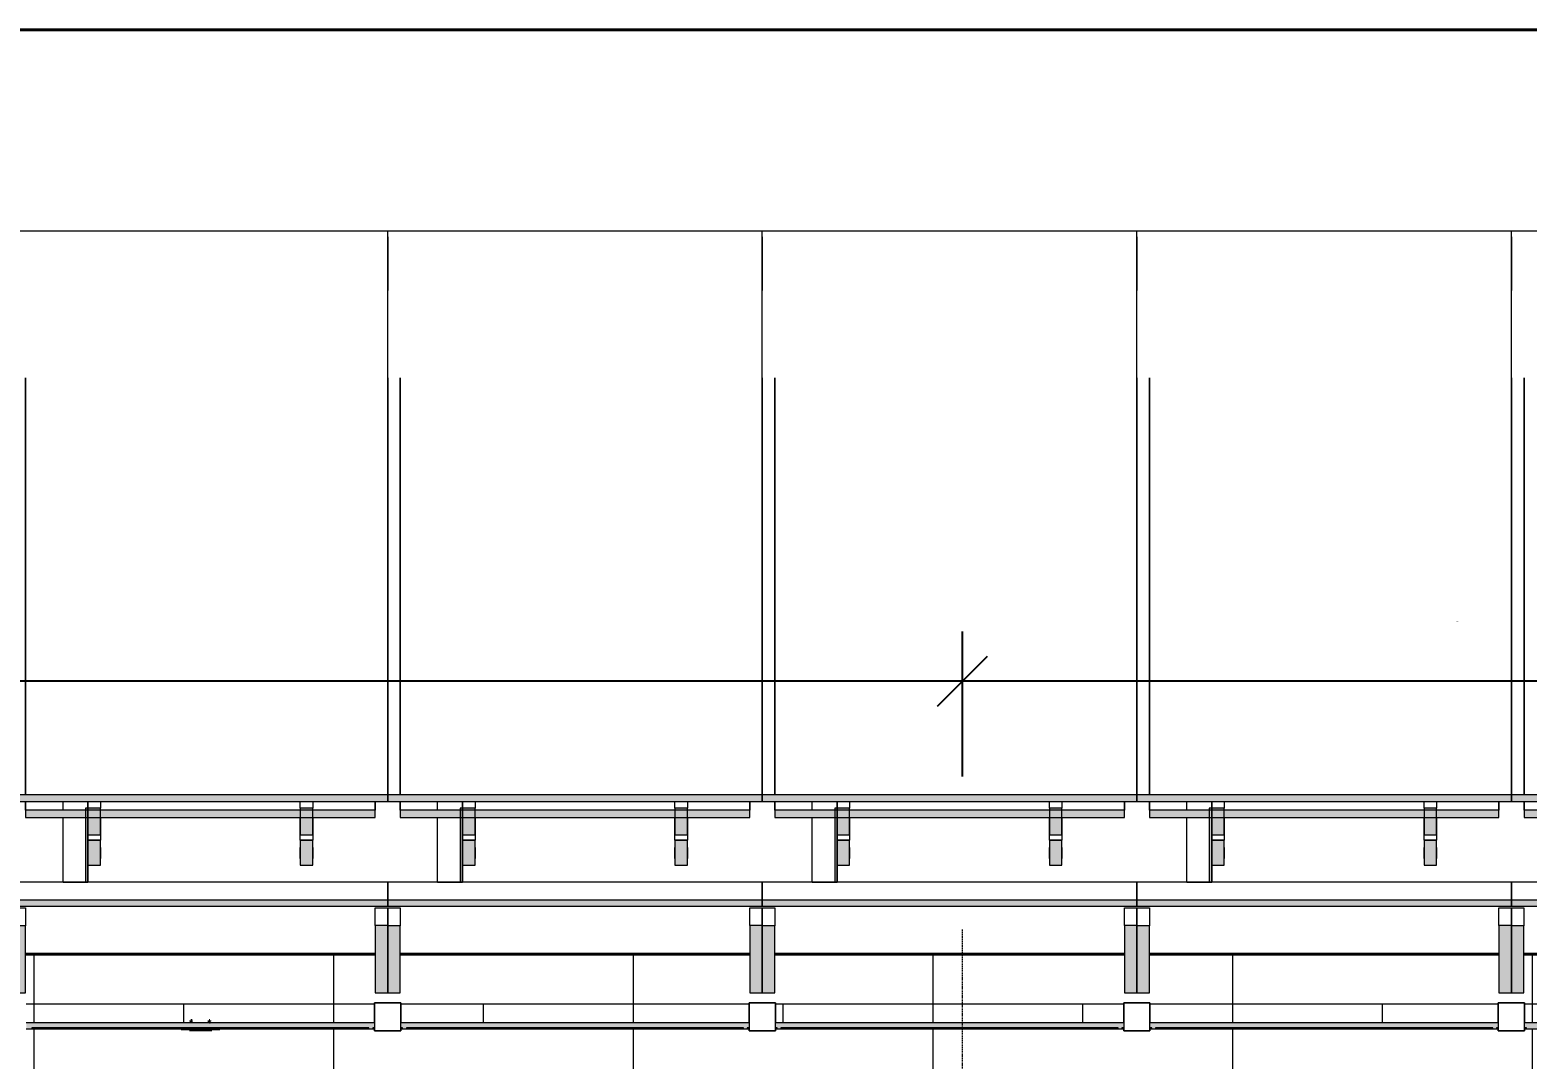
# Model space of a CAD drawing. Header units: millimetres. Extents: x -153298 to 620751, y -313239 to 250031.
# Drawn here: x 104810 to 110805, y -291017 to -286897 of the extents above; entities that cross this region are included whole.
import ezdxf

# ---------------------------------------------------------------- set-up
doc = ezdxf.new("R2010")
doc.units = ezdxf.units.MM
doc.linetypes.add('DPA_Hidden 100', pattern=[7.2, 4.7, -2.5])
for name, color, linetype, lineweight in [('A-ANNO-DIMS', 7, 'Continuous', 9), ('A-DETL', 7, 'Continuous', 70), ('A-FLOR-E', 7, 'Continuous', 35), ('A-GLAZ-CURT', 7, 'Continuous', 9), ('A-WALL-PATT', 7, 'Continuous', 35), ('E-LITE-EQPM', 7, 'Continuous', 35), ('WALL-E', 7, 'Continuous', 35)]:
    doc.layers.add(name, color=color, linetype=linetype, lineweight=lineweight)
doc.styles.add('Arial_2', font='arial.ttf', dxfattribs={"height": 3})
doc.dimstyles.new('DPA-DIM-3_0_C-T', dxfattribs={"dimscale": 304.8, "dimtxt": 306.07782, "dimasz": 0.492126, "dimexe": 0.656168, "dimexo": 0.0625, "dimgap": 0.164042, "dimtad": 0, "dimjust": 2, "dimdec": 0, "dimzin": 0, "dimdsep": 46, "dimtxsty": 'Arial_2', "dimblk1": 'DOTBLANK', "dimblk2": 'OBLIQUE', "dimsah": 1, "dimcen": 0.09, "dimdle": 0.656168, "dimclrd": 7, "dimclre": 7, "dimclrt": 7, "dimadec": 8, "dimazin": 0, "dimtfac": 1, "dimtdec": 4, "dimtix": 1, "dimtmove": 2, "dimatfit": 3, "dimfxl": 1.312336, "dimfxlon": 1, "dimtvp": 1, "dimtolj": 1, "dimtzin": 0, "dimarcsym": 2})
doc.dimstyles.new('DPA-DIM-3_0_T-T', dxfattribs={"dimscale": 304.8, "dimtxt": 306.07782, "dimasz": 0.656168, "dimexe": 0.656168, "dimexo": 0.0625, "dimgap": 0.164042, "dimtad": 1, "dimdec": 0, "dimzin": 0, "dimdsep": 46, "dimtxsty": 'Arial_2', "dimblk1": 'OBLIQUE', "dimblk2": 'OBLIQUE', "dimsah": 1, "dimcen": 0.09, "dimdle": 0.656168, "dimclrd": 7, "dimclre": 7, "dimclrt": 7, "dimadec": 8, "dimazin": 0, "dimtfac": 1, "dimtdec": 4, "dimtix": 1, "dimtmove": 0, "dimatfit": 3, "dimfxl": 1.312336, "dimfxlon": 1, "dimtvp": 1, "dimtolj": 1, "dimtzin": 0, "dimarcsym": 2})

# ---------------------------------------------------------------- blocks, each defined once
blk = doc.blocks.new('L1-2 RECESSED FLUORESCENT - L1-2  RECESSED FLUORESCENT-12382980-2120-01 ENTRANCE 1 SECTION A')
at = {"layer": 'E-LITE-EQPM', "color": 7, "lineweight": 20}
for p, q in [((-883059.9, 105575), (-883059.9, 105655)), ((-883059.9, 105655), (-882954.9, 105655)), ((-882954.9, 105655), (-883059.9, 105655)), ((-883059.9, 105655), (-883059.9, 105542.3)), ((-882954.9, 105655), (-882954.9, 105575)), ((-882954.9, 105542.3), (-882954.9, 105655)), ((-883059.9, 105542.3), (-883059.9, 105550)), ((-882954.9, 105542.3), (-883059.9, 105542.3)), ((-883059.9, 105542.3), (-882954.9, 105542.3)), ((-883049.9, 105542.3), (-882964.9, 105542.3)), ((-882964.9, 105542.3), (-883049.9, 105542.3)), ((-882954.9, 105550), (-882954.9, 105542.3))]:
    blk.add_line(p, q, dxfattribs=at)
blk = doc.blocks.new('D2 - D2-V263-2120-01 ENTRANCE 1 SECTION A')
at = {"layer": 'E-LITE-EQPM', "color": 7, "lineweight": 20}
for p, q in [((-877794.1, 105577.7), (-877794.1, 105575)), ((-877791.8, 105584), (-877793.4, 105584)), ((-877793.4, 105584), (-877791.8, 105584)), ((-877791.4, 105584), (-877789.8, 105584)), ((-877789.8, 105584), (-877791.4, 105584)), ((-877791.4, 105575), (-877791.4, 105584)), ((-877789.8, 105575), (-877789.8, 105584)), ((-877789.8, 105575), (-877789.8, 105584)), ((-877722.4, 105584), (-877720.8, 105584)), ((-877722.4, 105575), (-877722.4, 105584)), ((-877718.9, 105584), (-877720.8, 105584)), ((-877720.8, 105584), (-877718.9, 105584)), ((-877720.8, 105575), (-877720.8, 105584)), ((-877720.4, 105584), (-877718.9, 105584)), ((-877718.9, 105584), (-877720.4, 105584)), ((-877720.4, 105584), (-877720.4, 105582.6)), ((-877720.4, 105582.6), (-877720.4, 105584)), ((-877718.9, 105581.1), (-877720, 105581.1)), ((-877720, 105581.1), (-877720, 105577.7)), ((-877720, 105577.7), (-877720, 105581.1)), ((-877720, 105581.1), (-877718.9, 105581.1)), ((-877720, 105577.7), (-877720, 105577.7)), ((-877718.9, 105584), (-877718.9, 105581.1)), ((-877718.9, 105581.1), (-877718.9, 105584)), ((-877718.1, 105575), (-877718.1, 105577.7)), ((-877801.1, 105550), (-877801.1, 105547)), ((-877801.1, 105550), (-877783.1, 105550)), ((-877711.1, 105550), (-877801.1, 105550)), ((-877801.1, 105547), (-877711.1, 105547)), ((-877711.1, 105547), (-877801.1, 105547)), ((-877794.1, 105550), (-877783.3, 105550)), ((-877737.1, 105550), (-877794.1, 105550)), ((-877791.4, 105550), (-877793.8, 105550)), ((-877793.8, 105550), (-877791.4, 105550)), ((-877793.1, 105550), (-877783.3, 105550)), ((-877719.1, 105550), (-877793.1, 105550)), ((-877789.8, 105550), (-877791.9, 105550)), ((-877791.9, 105550), (-877789.8, 105550)), ((-877791.4, 105550), (-877789.8, 105550)), ((-877789.8, 105550), (-877791.4, 105550)), ((-877791.1, 105547), (-877721.1, 105547)), ((-877721.1, 105547), (-877791.1, 105547)), ((-877790.3, 105549), (-877790.3, 105547)), ((-877790.3, 105547), (-877721.9, 105547)), ((-877721.9, 105547), (-877790.3, 105547)), ((-877786.1, 105550), (-877783.6, 105550)), ((-877780.4, 105550), (-877786.1, 105550)), ((-877785.1, 105550), (-877783.7, 105550)), ((-877780.3, 105550), (-877785.1, 105550)), ((-877783.1, 105550), (-877729.1, 105550)), ((-877783.1, 105547), (-877729.1, 105547)), ((-877729.1, 105547), (-877783.1, 105547)), ((-877782.1, 105547), (-877735.8, 105547)), ((-877735.8, 105547), (-877782.1, 105547)), ((-877726.1, 105550), (-877780.1, 105550)), ((-877780.1, 105547), (-877736.7, 105547)), ((-877736.7, 105547), (-877780.1, 105547)), ((-877780, 105547), (-877736.8, 105547)), ((-877736.8, 105547), (-877780, 105547)), ((-877727.1, 105550), (-877779.6, 105550)), ((-877778, 105547), (-877734.2, 105547)), ((-877734.2, 105547), (-877778, 105547)), ((-877718.1, 105550), (-877735.8, 105550)), ((-877735.4, 105547), (-877732.1, 105547)), ((-877732.1, 105547), (-877735.4, 105547)), ((-877735.4, 105547), (-877732.2, 105547)), ((-877732.2, 105547), (-877735.4, 105547)), ((-877735.1, 105547), (-877730.1, 105547)), ((-877730.1, 105547), (-877735.1, 105547)), ((-877729.1, 105550), (-877729.4, 105550)), ((-877729.4, 105550), (-877711.1, 105550)), ((-877729.2, 105550), (-877719.1, 105550)), ((-877729.2, 105550), (-877718.1, 105550)), ((-877729, 105550), (-877726.1, 105550)), ((-877728.8, 105550), (-877727.1, 105550)), ((-877721.9, 105547), (-877721.9, 105549)), ((-877720.8, 105550), (-877718.4, 105550)), ((-877718.4, 105550), (-877720.8, 105550)), ((-877711.1, 105547), (-877711.1, 105550))]:
    blk.add_line(p, q, dxfattribs=at)
blk = doc.blocks.new('PPL-C-AECM-1-PP19-EE-M3-0001_rvt-1-2120-01 ENTRANCE 1 SECTION A')
at = {"layer": 'E-LITE-EQPM', "color": 7, "lineweight": 20}
for name, p in [('L1-2 RECESSED FLUORESCENT - L1-2  RECESSED FLUORESCENT-12382980-2120-01 ENTRANCE 1 SECTION A', (6000, 0)), ('L1-2 RECESSED FLUORESCENT - L1-2  RECESSED FLUORESCENT-12382980-2120-01 ENTRANCE 1 SECTION A', (7500, 0)), ('L1-2 RECESSED FLUORESCENT - L1-2  RECESSED FLUORESCENT-12382980-2120-01 ENTRANCE 1 SECTION A', (9000, 0)), ('L1-2 RECESSED FLUORESCENT - L1-2  RECESSED FLUORESCENT-12382980-2120-01 ENTRANCE 1 SECTION A', (10500, 0)), ('D2 - D2-V263-2120-01 ENTRANCE 1 SECTION A', (0, 0))]:
    blk.add_blockref(name, p, dxfattribs=at)
blk = doc.blocks.new('DPA_CP_Entrance Canopy Lower - Depth 4200-V2-2120-01 ENTRANCE 1 SECTION A')
at = {"layer": 'A-GLAZ-CURT'}
for points in [[(-883007.4, 106041.4), (-881507.4, 106041.4), (-881507.4, 106066.4), (-883007.4, 106066.4)], [(-882957.4, 105695), (-882957.4, 105963.7), (-883007.4, 105963.7), (-883007.4, 105695)], [(-881507.4, 105695), (-881507.4, 105963.8), (-881557.4, 105963.8), (-881557.4, 105695)], [(-882954.9, 105550), (-881559.9, 105550), (-881559.9, 105575), (-882954.9, 105575)]]:
    blk.add_hatch(color=7, dxfattribs=at).paths.add_polyline_path(points)
at = {"layer": 'A-GLAZ-CURT', "color": 7}
for p, q in [((-881507.4, 106137.3), (-883007.4, 106137.3)), ((-883007.4, 106066.4), (-883007.4, 106137.3)), ((-881507.4, 106137.3), (-881507.4, 106066.4)), ((-881507.4, 106066.4), (-883007.4, 106066.4)), ((-883007.4, 106066.4), (-883007.4, 106041.4)), ((-881507.4, 106041.4), (-881507.4, 106066.4)), ((-883007.4, 106041.4), (-881507.4, 106041.4)), ((-883007.4, 105963.7), (-883007.4, 106034.7)), ((-883007.4, 106034.7), (-882957.4, 106034.7)), ((-882957.4, 106034.7), (-882957.4, 105963.7)), ((-881557.4, 105963.8), (-881557.4, 106034.8)), ((-881557.4, 106034.8), (-881507.4, 106034.8)), ((-881507.4, 106034.8), (-881507.4, 105963.8)), ((-883007.4, 105963.7), (-883007.4, 105695)), ((-882957.4, 105963.7), (-883007.4, 105963.7)), ((-882957.4, 105695), (-882957.4, 105963.7)), ((-881557.4, 105963.8), (-881557.4, 105695)), ((-881507.4, 105963.8), (-881557.4, 105963.8)), ((-881507.4, 105695), (-881507.4, 105963.8)), ((-883007.4, 105695), (-882957.4, 105695)), ((-881557.4, 105695), (-881507.4, 105695)), ((-881559.9, 105575), (-882954.9, 105575)), ((-882954.9, 105550), (-881559.9, 105550))]:
    blk.add_line(p, q, dxfattribs=at)
blk = doc.blocks.new('DPA_CP_Entrance Canopy Curve_Ent 2_Edge Rev B-1 - Entrance Canopy Curve_Left-V194-2120-01 ENTRANCE 1 SECTION A')
at = {"layer": 'A-GLAZ-CURT'}
for points in [[(-878507.4, 106460.9), (-878507.4, 106487.9), (-880007.4, 106487.9), (-880007.4, 106460.9), (-878541.8, 106460.9)], [(-878557.4, 106396.6), (-878557.4, 106425.8), (-879957.1, 106425.8), (-879957.1, 106396.6), (-879479.4, 106396.6)], [(-879717.4, 106137.3), (-879707.4, 106137.3), (-879707.4, 106434.1), (-879717.4, 106434.1), (-879717.4, 106374.5)]]:
    blk.add_hatch(color=7, dxfattribs=at).paths.add_polyline_path(points)
h = blk.add_hatch(color=7, dxfattribs=at)
h.paths.add_polyline_path([(-879657.4, 106206.3), (-879657.4, 106306.3), (-879707.4, 106306.3), (-879707.4, 106206.3)])
h.paths.add_polyline_path([(-879657.4, 106327.1), (-879657.4, 106434.1), (-879707.4, 106434.1), (-879707.4, 106327.1)])
h = blk.add_hatch(color=7, dxfattribs=at)
h.paths.add_polyline_path([(-878807.4, 106206.3), (-878807.4, 106306.3), (-878857.4, 106306.3), (-878857.4, 106206.3)])
h.paths.add_polyline_path([(-878857.4, 106327.1), (-878807.4, 106327.1), (-878807.4, 106434.1), (-878857.4, 106434.1), (-878857.4, 106374.5)])
at = {"layer": 'A-GLAZ-CURT', "color": 7}
for p, q in [((-880007.4, 108157.3), (-880007.4, 108746.3)), ((-880007.4, 108746.3), (-878507.4, 108746.3)), ((-879957.1, 108746.3), (-878557.4, 108746.3)), ((-878507.4, 108157.3), (-878507.4, 108746.3)), ((-878507.4, 108721.3), (-878507.4, 108506.3)), ((-880007.4, 106487.9), (-880007.4, 108157.3)), ((-880007.4, 108157.3), (-880007.4, 106460.9)), ((-879957.1, 106487.7), (-879957.1, 108157.3)), ((-879957.1, 108157.3), (-879957.1, 106486.7)), ((-878507.4, 106460.9), (-878507.4, 108157.3)), ((-878507.4, 108157.3), (-878507.4, 106487.9)), ((-880007.4, 106487.9), (-880007.4, 106460.9)), ((-879957.1, 106487.9), (-880007.4, 106487.9)), ((-878507.4, 106487.9), (-879957.1, 106487.9)), ((-878507.4, 106460.9), (-878507.4, 106487.9)), ((-880007.4, 106460.9), (-879957.1, 106460.9)), ((-879957.1, 106460.9), (-878507.4, 106460.9)), ((-879957.1, 106460.4), (-879957.1, 106396.6)), ((-879957.1, 106425.8), (-879957.1, 106459.6)), ((-879957.1, 106425.8), (-879957.1, 106396.6)), ((-878557.4, 106425.8), (-879957.1, 106425.8)), ((-879807.4, 106426.7), (-879807.4, 106460.9)), ((-879807.4, 106448.4), (-879807.4, 106460.9)), ((-879707.4, 106434.1), (-879717.4, 106434.1)), ((-879717.4, 106434.1), (-879717.4, 106137.3)), ((-879707.4, 106460.9), (-879707.4, 106426.7)), ((-879707.4, 106460.9), (-879707.4, 106448.4)), ((-879707.4, 106459.6), (-879707.4, 106434.1)), ((-879707.4, 106434.1), (-879707.4, 106459.6)), ((-879707.4, 106137.3), (-879707.4, 106434.1)), ((-879657.4, 106434.1), (-879707.4, 106434.1)), ((-879707.4, 106434.1), (-879707.4, 106327.1)), ((-879657.4, 106459.6), (-879657.4, 106434.1)), ((-879657.4, 106327.1), (-879657.4, 106434.1)), ((-878857.4, 106434.1), (-878857.4, 106459.6)), ((-878807.4, 106434.1), (-878857.4, 106434.1)), ((-878857.4, 106434.1), (-878857.4, 106327.1)), ((-878807.4, 106459.6), (-878807.4, 106434.1)), ((-878807.4, 106327.1), (-878807.4, 106434.1)), ((-878557.4, 106396.6), (-878557.4, 106460.4)), ((-878557.4, 106459.6), (-878557.4, 106425.8)), ((-878557.4, 106396.6), (-878557.4, 106425.8)), ((-879957.1, 106396.6), (-878557.4, 106396.6)), ((-879807.4, 106137.3), (-879807.4, 106396.6)), ((-879807.4, 106137.3), (-879807.4, 106396.6)), ((-879807.4, 106137.3), (-879807.4, 106396.6)), ((-879807.4, 106137.3), (-879807.4, 106396.6)), ((-879807.4, 106137.3), (-879807.4, 106396.6)), ((-879807.4, 106137.3), (-879807.4, 106396.6)), ((-879807.4, 106137.3), (-879807.4, 106396.6)), ((-879807.4, 106137.3), (-879807.4, 106396.6)), ((-879807.4, 106137.3), (-879807.4, 106396.6)), ((-879807.4, 106137.3), (-879807.4, 106396.6)), ((-879807.4, 106137.3), (-879807.4, 106396.6)), ((-879807.4, 106137.3), (-879807.4, 106396.6)), ((-879807.4, 106137.3), (-879807.4, 106396.6)), ((-879807.4, 106137.3), (-879807.4, 106396.6)), ((-879807.4, 106137.3), (-879807.4, 106396.6)), ((-879807.4, 106137.3), (-879807.4, 106396.6)), ((-879807.4, 106137.3), (-879807.4, 106396.6)), ((-879807.4, 106137.3), (-879807.4, 106396.6)), ((-879807.4, 106137.3), (-879807.4, 106396.6)), ((-879807.4, 106137.3), (-879807.4, 106396.6)), ((-879807.4, 106137.3), (-879807.4, 106396.6)), ((-879807.4, 106137.3), (-879807.4, 106396.6)), ((-879807.4, 106137.3), (-879807.4, 106396.6)), ((-879807.4, 106137.3), (-879807.4, 106396.6)), ((-879807.4, 106137.3), (-879807.4, 106396.6)), ((-879807.4, 106137.3), (-879807.4, 106396.6)), ((-879807.4, 106137.3), (-879807.4, 106396.6)), ((-879707.4, 106396.6), (-879707.4, 106306.3)), ((-879707.4, 106396.6), (-879707.4, 106137.3)), ((-879707.4, 106396.6), (-879707.4, 106137.3)), ((-879707.4, 106396.6), (-879707.4, 106137.3)), ((-879707.4, 106396.6), (-879707.4, 106137.3)), ((-879707.4, 106396.6), (-879707.4, 106137.3)), ((-879707.4, 106396.6), (-879707.4, 106137.3)), ((-879707.4, 106396.6), (-879707.4, 106137.3)), ((-879707.4, 106396.6), (-879707.4, 106137.3)), ((-879707.4, 106396.6), (-879707.4, 106137.3)), ((-879707.4, 106396.6), (-879707.4, 106137.3)), ((-879707.4, 106396.6), (-879707.4, 106137.3)), ((-879707.4, 106396.6), (-879707.4, 106137.3)), ((-879707.4, 106396.6), (-879707.4, 106137.3)), ((-879707.4, 106396.6), (-879707.4, 106137.3)), ((-879707.4, 106396.6), (-879707.4, 106137.3)), ((-879707.4, 106396.6), (-879707.4, 106137.3)), ((-879707.4, 106396.6), (-879707.4, 106137.3)), ((-879707.4, 106396.6), (-879707.4, 106137.3)), ((-879707.4, 106396.6), (-879707.4, 106137.3)), ((-879707.4, 106396.6), (-879707.4, 106137.3)), ((-879707.4, 106396.6), (-879707.4, 106137.3)), ((-879707.4, 106396.6), (-879707.4, 106137.3)), ((-879707.4, 106396.6), (-879707.4, 106137.3)), ((-879707.4, 106396.6), (-879707.4, 106137.3)), ((-879707.4, 106396.6), (-879707.4, 106137.3)), ((-879707.4, 106396.6), (-879707.4, 106137.3)), ((-879707.4, 106396.6), (-879707.4, 106137.3)), ((-879707.4, 106306.3), (-879707.4, 106396.6)), ((-879707.4, 106306.3), (-879707.4, 106396.6)), ((-879707.4, 106395.7), (-879707.4, 106327.1)), ((-879657.4, 106396.6), (-879657.4, 106306.3)), ((-879657.4, 106396.6), (-879657.4, 106306.3)), ((-879657.4, 106327.1), (-879657.4, 106395.7)), ((-878857.4, 106306.3), (-878857.4, 106396.6)), ((-878857.4, 106306.3), (-878857.4, 106396.6)), ((-878857.4, 106395.7), (-878857.4, 106327.1)), ((-878807.4, 106396.6), (-878807.4, 106306.3)), ((-878807.4, 106396.6), (-878807.4, 106306.3)), ((-878807.4, 106327.1), (-878807.4, 106395.7)), ((-879707.4, 106327.1), (-879657.4, 106327.1)), ((-879657.4, 106306.3), (-879707.4, 106306.3)), ((-879707.4, 106306.3), (-879707.4, 106206.3)), ((-879707.4, 106306.3), (-879657.4, 106306.3)), ((-879707.4, 106306.3), (-879657.4, 106306.3)), ((-879657.4, 106206.3), (-879657.4, 106306.3)), ((-878857.4, 106327.1), (-878807.4, 106327.1)), ((-878807.4, 106306.3), (-878857.4, 106306.3)), ((-878857.4, 106306.3), (-878857.4, 106206.3)), ((-878857.4, 106306.3), (-878807.4, 106306.3)), ((-878857.4, 106306.3), (-878807.4, 106306.3)), ((-878807.4, 106206.3), (-878807.4, 106306.3)), ((-879707.4, 106232.8), (-879707.4, 106277.3)), ((-879657.4, 106277.3), (-879657.4, 106232.8)), ((-878857.4, 106232.8), (-878857.4, 106277.3)), ((-878807.4, 106277.3), (-878807.4, 106232.8)), ((-879707.4, 106206.3), (-879657.4, 106206.3)), ((-878857.4, 106206.3), (-878807.4, 106206.3)), ((-879807.4, 106137.3), (-879707.4, 106137.3)), ((-879807.4, 106137.3), (-879707.4, 106137.3)), ((-879807.4, 106137.3), (-879707.4, 106137.3)), ((-879807.4, 106137.3), (-879707.4, 106137.3)), ((-879807.4, 106137.3), (-879707.4, 106137.3)), ((-879807.4, 106137.3), (-879707.4, 106137.3)), ((-879807.4, 106137.3), (-879707.4, 106137.3)), ((-879807.4, 106137.3), (-879707.4, 106137.3)), ((-879807.4, 106137.3), (-879707.4, 106137.3)), ((-879807.4, 106137.3), (-879707.4, 106137.3)), ((-879807.4, 106137.3), (-879707.4, 106137.3)), ((-879807.4, 106137.3), (-879707.4, 106137.3)), ((-879807.4, 106137.3), (-879707.4, 106137.3)), ((-879807.4, 106137.3), (-879707.4, 106137.3)), ((-879807.4, 106137.3), (-879707.4, 106137.3)), ((-879807.4, 106137.3), (-879707.4, 106137.3)), ((-879807.4, 106137.3), (-879707.4, 106137.3)), ((-879807.4, 106137.3), (-879707.4, 106137.3)), ((-879807.4, 106137.3), (-879707.4, 106137.3)), ((-879807.4, 106137.3), (-879707.4, 106137.3)), ((-879807.4, 106137.3), (-879707.4, 106137.3)), ((-879807.4, 106137.3), (-879707.4, 106137.3)), ((-879807.4, 106137.3), (-879707.4, 106137.3)), ((-879807.4, 106137.3), (-879707.4, 106137.3)), ((-879807.4, 106137.3), (-879707.4, 106137.3)), ((-879807.4, 106137.3), (-879707.4, 106137.3)), ((-879807.4, 106137.3), (-879707.4, 106137.3)), ((-879717.4, 106137.3), (-879707.4, 106137.3))]:
    blk.add_line(p, q, dxfattribs=at)
blk = doc.blocks.new('DPA_CP_Metal Ceiling Luminaire - Linear Luminaire Entrance-12679429-2120-01 ENTRANCE 1 SECTION A')
at = {"layer": 'A-GLAZ-CURT'}
h = blk.add_hatch(color=7, dxfattribs=at)
h.paths.add_polyline_path([(-869559.9, 105550), (-869559.9, 105555), (-869567.4, 105555), (-869567.4, 105550)])
h.paths.add_polyline_path([(-869447.4, 105550), (-869447.4, 105555), (-869454.9, 105555), (-869454.9, 105550)])
at = {"layer": 'A-GLAZ-CURT', "color": 7}
for p, q in [((-869559.9, 105555), (-869567.4, 105555)), ((-869567.4, 105555), (-869567.4, 105550)), ((-869567.4, 105550), (-869559.9, 105550)), ((-869447.4, 105555), (-869454.9, 105555)), ((-869454.9, 105550), (-869447.4, 105550)), ((-869447.4, 105550), (-869447.4, 105555))]:
    blk.add_line(p, q, dxfattribs=at)
blk = doc.blocks.new('DPA_CP_Metal Ceiling Panel - Vertical Panel Entrance-12692899-2120-01 ENTRANCE 1 SECTION A')
at = {"layer": 'A-GLAZ-CURT', "color": 7}
for p, q in [((-869567.4, 105550), (-869559.9, 105550)), ((-869559.9, 105550), (-869567.4, 105550)), ((-869454.9, 105550), (-869447.4, 105550)), ((-869447.4, 105550), (-869454.9, 105550))]:
    blk.add_line(p, q, dxfattribs=at)
blk = doc.blocks.new('System Panel - DPA-AR_Metal Ceiling Rectangular Panel-16090578-2120-01 ENTRANCE 1 SECTION A')
at = {"layer": 'A-GLAZ-CURT'}
blk.add_hatch(color=7, dxfattribs=at).paths.add_polyline_path([(-869432.4, 105550), (-868082.4, 105550), (-868082.4, 105555), (-869432.4, 105555)])
at = {"layer": 'A-GLAZ-CURT', "color": 7}
for p, q in [((-868082.4, 105555), (-869432.4, 105555)), ((-869432.4, 105555), (-869432.4, 105550)), ((-869432.4, 105550), (-868082.4, 105550)), ((-868082.4, 105550), (-868082.4, 105555))]:
    blk.add_line(p, q, dxfattribs=at)
blk = doc.blocks.new('D1 - D1-V345-2120-01 ENTRANCE 1 SECTION A')
at = {"layer": 'E-LITE-EQPM', "color": 7}
for p, q in [((-877796.7, 105577.7), (-877796.7, 105575)), ((-877796, 105584), (-877792.1, 105584)), ((-877796, 105581.1), (-877796, 105584)), ((-877794.7, 105581.1), (-877796, 105581.1)), ((-877792.1, 105584), (-877795.9, 105584)), ((-877795.9, 105584), (-877793.9, 105584)), ((-877795.9, 105584), (-877795.9, 105581.1)), ((-877795.9, 105581.1), (-877794.7, 105581.1)), ((-877794.9, 105577.7), (-877794.9, 105581.1)), ((-877794.7, 105577.7), (-877794.9, 105577.7)), ((-877794.7, 105581.1), (-877794.7, 105577.7)), ((-877790.1, 105584), (-877794.2, 105584)), ((-877794.2, 105577.4), (-877794.2, 105576.2)), ((-877793.9, 105584), (-877790.1, 105584)), ((-877793.9, 105575), (-877793.9, 105584)), ((-877721.4, 105584), (-877722.7, 105584)), ((-877722.7, 105584), (-877721.4, 105584)), ((-877722.7, 105575), (-877722.7, 105584)), ((-877722.7, 105575), (-877722.7, 105584)), ((-877720.7, 105584), (-877719.1, 105584)), ((-877719.1, 105584), (-877720.7, 105584)), ((-877719.1, 105581.1), (-877720.2, 105581.1)), ((-877720.2, 105577.7), (-877720.2, 105579.3)), ((-877720.2, 105577.7), (-877718.6, 105577.7)), ((-877718.6, 105577.7), (-877720.2, 105577.7)), ((-877719.1, 105584), (-877719.9, 105584)), ((-877719.9, 105584), (-877719.1, 105584)), ((-877719.6, 105581.1), (-877719.1, 105581.1)), ((-877719.1, 105584), (-877719.1, 105581.1)), ((-877719.1, 105581.1), (-877719.1, 105584)), ((-877718.4, 105575), (-877718.4, 105577.7)), ((-877833.9, 105550), (-877782.4, 105550)), ((-877801.4, 105550), (-877801.4, 105547)), ((-877801.4, 105550), (-877783.1, 105550)), ((-877780.2, 105550), (-877801.4, 105550)), ((-877801.4, 105547), (-877780.2, 105547)), ((-877780.2, 105547), (-877801.4, 105547)), ((-877796.4, 105550), (-877794.2, 105550)), ((-877793.9, 105550), (-877796.3, 105550)), ((-877794.4, 105550), (-877783.3, 105550)), ((-877718.4, 105550), (-877794.4, 105550)), ((-877794.2, 105550), (-877790.1, 105550)), ((-877790.1, 105550), (-877793.9, 105550)), ((-877793.4, 105550), (-877783.3, 105550)), ((-877719.4, 105550), (-877793.4, 105550)), ((-877790.1, 105550), (-877792.2, 105550)), ((-877792.2, 105550), (-877790.1, 105550)), ((-877784.2, 105550), (-877792.1, 105550)), ((-877792.1, 105550), (-877750.7, 105550)), ((-877791.4, 105547), (-877721.4, 105547)), ((-877721.4, 105547), (-877791.4, 105547)), ((-877790.6, 105549), (-877790.6, 105547)), ((-877790.6, 105547), (-877722.2, 105547)), ((-877722.2, 105547), (-877790.6, 105547)), ((-877786.4, 105550), (-877783.5, 105550)), ((-877780.6, 105550), (-877786.4, 105550)), ((-877785.4, 105550), (-877783.7, 105550)), ((-877780.1, 105550), (-877785.4, 105550)), ((-877783.4, 105550), (-877764.7, 105550)), ((-877783.4, 105547), (-877729.4, 105547)), ((-877729.4, 105547), (-877783.4, 105547)), ((-877782.4, 105547), (-877735.8, 105547)), ((-877735.8, 105547), (-877782.4, 105547)), ((-877780.3, 105547), (-877737, 105547)), ((-877737, 105547), (-877780.3, 105547)), ((-877780.3, 105547), (-877737, 105547)), ((-877737, 105547), (-877780.3, 105547)), ((-877726.4, 105550), (-877780.1, 105550)), ((-877727.4, 105550), (-877779.8, 105550)), ((-877711.4, 105550), (-877778.9, 105550)), ((-877778.9, 105547), (-877711.4, 105547)), ((-877711.4, 105547), (-877778.9, 105547)), ((-877778.3, 105547), (-877750.6, 105547)), ((-877750.6, 105547), (-877778.3, 105547)), ((-877749.8, 105550), (-877718.4, 105550)), ((-877749.6, 105547), (-877734.4, 105547)), ((-877734.4, 105547), (-877749.6, 105547)), ((-877735.3, 105547), (-877732.4, 105547)), ((-877732.4, 105547), (-877735.3, 105547)), ((-877735.3, 105547), (-877732.4, 105547)), ((-877732.4, 105547), (-877735.3, 105547)), ((-877735.3, 105547), (-877730.4, 105547)), ((-877730.4, 105547), (-877735.3, 105547)), ((-877734.5, 105550), (-877729.4, 105550)), ((-877730.1, 105550), (-877678.9, 105550)), ((-877718.4, 105550), (-877729.5, 105550)), ((-877729.4, 105550), (-877711.4, 105550)), ((-877729.2, 105550), (-877719.4, 105550)), ((-877729.2, 105550), (-877718.4, 105550)), ((-877728.9, 105550), (-877726.4, 105550)), ((-877728.8, 105550), (-877727.4, 105550)), ((-877721.4, 105550), (-877722.7, 105550)), ((-877722.7, 105550), (-877721.2, 105550)), ((-877721.2, 105550), (-877722.7, 105550)), ((-877722.7, 105550), (-877721.4, 105550)), ((-877722.2, 105547), (-877722.2, 105549)), ((-877721, 105550), (-877718.7, 105550)), ((-877718.7, 105550), (-877721, 105550)), ((-877711.4, 105547), (-877711.4, 105550))]:
    blk.add_line(p, q, dxfattribs=at)
blk = doc.blocks.new('_DotBlank')
at = {"color": 7, "linetype": 'ByBlock', "lineweight": -2}
blk.add_line((-0.5, 0), (-1, 0), dxfattribs=at)
blk.add_circle((0, 0), 0.5, dxfattribs=at)
blk = doc.blocks.new('_Oblique')
at = {"color": 7, "linetype": 'ByBlock', "lineweight": -2}
blk.add_line((-0.5, -0.5), (0.5, 0.5), dxfattribs=at)
blk = doc.blocks.new('*D3770')
at = {"layer": 'A-ANNO-DIMS', "color": 7, "lineweight": -2, "transparency": 16777216}
for p, q in [((108544.2, -289885.6), (108544.2, -289304.6)), ((113167.9, -289885.6), (113167.9, -289304.6)), ((113017.9, -289504.6), (108344.2, -289504.6))]:
    blk.add_line(p, q, dxfattribs=at)
at = {"layer": 'DEFPOINTS', "color": 7, "transparency": 16777216}
for p in [(108544.2, -289504.6), (108544.2, -289904.6), (113167.9, -289904.6)]:
    blk.add_point(p, dxfattribs=at)
at = {"layer": 'A-ANNO-DIMS', "color": 7, "lineweight": -2, "transparency": 16777216, "xscale": 150, "yscale": 150, "zscale": 150, "rotation": 180}
blk.add_blockref('_Oblique', (108544.2, -289504.6), dxfattribs=at)
at = {"layer": 'A-ANNO-DIMS', "color": 7, "lineweight": -2, "transparency": 16777216, "xscale": 150, "yscale": 150, "zscale": 150}
blk.add_blockref('_DotBlank', (113167.9, -289504.6), dxfattribs=at)
at = {"layer": 'A-ANNO-DIMS', "color": 7, "transparency": 16777216, "insert": (110520.5, -289263.2), "char_height": 3, "width": 1107.531, "attachment_point": 1, "line_spacing_factor": 0.941778, "style": 'Arial_2'}
blk.add_mtext('\\A1;4624', dxfattribs=at)
blk = doc.blocks.new('*D3742')
at = {"layer": 'A-ANNO-DIMS', "color": 7, "lineweight": -2, "transparency": 16777216}
for p, q in [((100267.9, -289885.6), (100267.9, -289304.6)), ((108544.2, -289885.6), (108544.2, -289304.6)), ((108744.2, -289504.6), (100067.9, -289504.6))]:
    blk.add_line(p, q, dxfattribs=at)
at = {"layer": 'DEFPOINTS', "color": 7, "transparency": 16777216}
for p in [(100267.9, -289504.6), (100267.9, -289904.6), (108544.2, -289904.6)]:
    blk.add_point(p, dxfattribs=at)
at = {"layer": 'A-ANNO-DIMS', "color": 7, "lineweight": -2, "transparency": 16777216, "xscale": 200, "yscale": 200, "zscale": 200, "rotation": 180}
blk.add_blockref('_Oblique', (100267.9, -289504.6), dxfattribs=at)
at = {"layer": 'A-ANNO-DIMS', "color": 7, "lineweight": -2, "transparency": 16777216, "xscale": 200, "yscale": 200, "zscale": 200}
blk.add_blockref('_Oblique', (108544.2, -289504.6), dxfattribs=at)
at = {"layer": 'A-ANNO-DIMS', "color": 7, "transparency": 16777216, "insert": (104406, -289453.1), "char_height": 3, "width": 1107.531, "attachment_point": 5, "style": 'Arial_2'}
blk.add_mtext('\\A1;8276', dxfattribs=at)

msp = doc.modelspace()

# ---------------------------------------------------------------- hatches: boundary and pattern name
at = {"layer": 'A-WALL-PATT', "lineweight": 9}
h = msp.add_hatch(dxfattribs=at)
h.set_pattern_fill('FP_4', style=0, pattern_type=2)
h.set_pattern_definition([(0, (131226, -298596.8), (0, 1400), []), (0, (131226, -298496.8), (0, 1400), []), (0, (131226, -297896.8), (0, 1400), []), (0, (131226, -297796.8), (0, 1400), []), (90, (131226.1, -299196.8), (-1200, 7e-14), []), (90, (131826.1, -298596.8), (-1200, 700), [100, -600])])
h.paths.add_polyline_path([(113194.2804, -295576.753), (116180.8535, -295576.753), (116067.88, -295510.634), (116067.88, -293996.753), (116042.88, -293996.753), (116042.88, -293896.753), (116117.88, -293896.753), (116117.88, -290896.753), (115794.4357, -290896.753), (115794.4357, -290899.753), (115704.4357, -290899.753), (115704.4357, -290896.753), (115295.38, -290896.753), (115295.38, -290904.4873), (115190.38, -290904.4873), (115190.38, -290896.753), (113795.38, -290896.753), (113795.38, -290904.4873), (113690.38, -290904.4873), (113690.38, -290896.753), (112295.38, -290896.753), (112295.38, -290904.4873), (112190.38, -290904.4873), (112190.38, -290896.753), (110795.38, -290896.753), (110795.38, -290904.4873), (110690.38, -290904.4873), (110690.38, -290896.753), (109295.38, -290896.753), (109295.38, -290904.4873), (109190.38, -290904.4873), (109190.38, -290896.753), (107795.38, -290896.753), (107795.38, -290904.4873), (107690.38, -290904.4873), (107690.38, -290896.753), (106295.38, -290896.753), (106295.38, -290904.4873), (106190.38, -290904.4873), (106190.38, -290896.753), (105539.1399, -290896.753), (105538.88, -290899.753), (105448.88, -290899.753), (105448.88, -290896.753), (104795.38, -290896.753), (104795.38, -290904.4873), (104690.38, -290904.4873), (104690.38, -290896.753), (104039.1399, -290896.753), (104038.88, -290899.753), (103948.88, -290899.753), (103948.88, -290896.753), (103637.88, -290896.753), (103637.88, -290898.4621), (103664.08, -290898.4621), (103664.08, -291448.4621), (103637.88, -291448.4621), (103637.88, -293596.753), (105550.1497, -293595.7469), (105541.9565, -293580.0879), (105524.1983, -293538.2356), (105514.6177, -293510.4236), (105502.6583, -293461.2315), (105498.4926, -293437.8752), (105495.4895, -293408.8161), (105493.5884, -293370.2779), (105499.3407, -293297.4466), (105512.792, -293239.7907), (105518.541, -293220.2823), (105536.9831, -293174.6287), (105549.7195, -293148.5946), (105584.2095, -293092.555), (105624.8837, -293044.4867), (105640.3543, -293028.9211), (105677.6473, -292996.9164), (105696.9969, -292982.5858), (105752.8471, -292948.5249), (105804.4461, -292926.643), (105830.2613, -292917.8087), (105894.1862, -292902.601), (105919.5952, -292900.1136), (105984.5969, -292896.753), (108235.7516, -292897.6127), (108332.7077, -292902.4333), (108422.1877, -292914.7661), (108458.9167, -292921.5912), (108560.0862, -292946.0075), (108650.0625, -292976.3699), (108680.5429, -292988.402), (108777.6028, -293032.4886), (108844.3378, -293070.1219), (109322.661, -293346.2019), (113186.0888, -295576.753), (113193.402, -295576.753)])
h.paths.add_polyline_path([(116428.57, -295576.753), (116523.6755, -295576.753), (116117.88, -295341.8187), (116117.88, -295482.6602), (116280.8535, -295576.753)])
h.paths.add_polyline_path([(104031.9298, -290871.753), (104690.38, -290871.753), (104690.38, -290791.753), (104795.38, -290791.753), (104795.38, -290871.753), (105453.821, -290871.753), (105454.2507, -290869.0845), (105455.3049, -290869.0845), (105456.3778, -290862.753), (105460.4316, -290862.753), (105460.4316, -290871.753), (105527.5883, -290871.253), (105528.6983, -290862.753), (105529.6753, -290863.5005), (105531.9298, -290871.753), (106190.38, -290871.753), (106190.38, -290791.753), (106295.38, -290791.753), (106295.38, -290871.753), (107690.38, -290871.753), (107690.38, -290791.753), (107795.38, -290791.753), (107795.38, -290871.753), (109190.38, -290871.753), (109190.38, -290791.753), (109295.38, -290791.753), (109295.38, -290871.753), (110690.38, -290871.753), (110690.38, -290791.753), (110795.38, -290791.753), (110795.38, -290871.753), (112190.38, -290871.753), (112190.38, -290791.753), (112295.38, -290791.753), (112295.38, -290871.753), (113690.38, -290871.753), (113690.38, -290791.753), (113795.38, -290791.753), (113795.38, -290871.753), (115190.38, -290871.753), (115190.38, -290791.753), (115295.38, -290791.753), (115295.38, -290871.753), (115709.3767, -290871.753), (115709.8064, -290869.0845), (115710.8607, -290869.0845), (115711.9335, -290862.753), (115715.7274, -290862.753), (115716.7095, -290871.753), (115783.1441, -290871.253), (115783.9941, -290862.753), (115784.7628, -290862.753), (115787.2256, -290871.753), (116117.88, -290871.753), (116117.88, -290596.753), (115292.88, -290596.753), (115292.88, -290751.753), (115192.88, -290751.753), (115192.88, -290596.753), (113792.88, -290596.753), (113792.88, -290751.753), (113692.88, -290751.753), (113692.88, -290596.753), (112292.88, -290596.753), (112292.88, -290751.753), (112192.88, -290751.753), (112192.88, -290596.753), (110792.88, -290596.753), (110792.88, -290751.753), (110692.88, -290751.753), (110692.88, -290596.753), (109292.88, -290596.753), (109292.88, -290751.753), (109192.88, -290751.753), (109192.88, -290596.753), (107792.88, -290596.753), (107792.88, -290751.753), (107692.88, -290751.753), (107692.88, -290596.753), (106292.88, -290596.753), (106292.88, -290751.753), (106192.88, -290751.753), (106192.88, -290596.753), (104792.88, -290596.753), (104792.88, -290751.753), (104692.88, -290751.753), (104692.88, -290596.753), (103637.88, -290596.753), (103637.88, -290871.753), (103953.821, -290871.753), (103954.2507, -290869.0845), (103955.3049, -290869.0845), (103956.3778, -290862.753), (103960.4316, -290862.753), (103960.4316, -290871.753), (104027.5883, -290871.253), (104028.6983, -290862.753), (104029.6753, -290863.5005), (104031.9211, -290871.753)])

# ---------------------------------------------------------------- linework, layer by layer
at = {"layer": 'A-DETL', "color": 7, "lineweight": 9}
for p, q in [((116742.88, -286896.753), (101532.88, -286896.753)), ((101532.88, -287700.4975), (116742.88, -287700.4975))]:
    msp.add_line(p, q, dxfattribs=at)
at = {"layer": 'A-DETL', "color": 7, "linetype": 'DPA_Hidden 100', "lineweight": 9}
msp.add_line((108544.1926, -293896.753), (108544.1926, -290496.753), dxfattribs=at)
at = {"layer": 'A-FLOR-E', "color": 7}
for p, q in [((101532.88, -286896.753), (115717.88, -286896.753)), ((116617.88, -286896.753), (101532.88, -286896.753))]:
    msp.add_line(p, q, dxfattribs=at)
at = {"layer": 'WALL-E', "color": 7}
for p, q in [((116617.88, -286896.753), (101532.88, -286896.753)), ((102817.88, -286896.753), (109617.88, -286896.753)), ((109617.88, -286896.753), (109817.88, -286896.753)), ((109817.88, -286896.753), (113717.88, -286896.753)), ((104792.88, -290596.753), (106192.88, -290596.753)), ((106192.88, -290596.753), (104792.88, -290596.753)), ((106292.88, -290596.753), (107692.88, -290596.753)), ((107692.88, -290596.753), (106292.88, -290596.753)), ((107792.88, -290596.753), (109192.88, -290596.753)), ((109192.88, -290596.753), (107792.88, -290596.753)), ((109292.88, -290596.753), (110692.88, -290596.753)), ((110692.88, -290596.753), (109292.88, -290596.753)), ((110792.88, -290596.753), (112192.88, -290596.753)), ((112192.88, -290596.753), (110792.88, -290596.753))]:
    msp.add_line(p, q, dxfattribs=at)

# ---------------------------------------------------------------- block references
at = {"color": 7, "lineweight": 5}
msp.add_blockref('PPL-C-AECM-1-PP19-EE-M3-0001_rvt-1-2120-01 ENTRANCE 1 SECTION A', (983250.2539, -396446.753), dxfattribs=at)
at = {"layer": 'A-GLAZ-CURT', "color": 7}
for name, p in [('DPA_CP_Entrance Canopy Curve_Ent 2_Edge Rev B-1 - Entrance Canopy Curve_Left-V194-2120-01 ENTRANCE 1 SECTION A', (984750.2539, -396446.753)), ('DPA_CP_Entrance Canopy Curve_Ent 2_Edge Rev B-1 - Entrance Canopy Curve_Left-V194-2120-01 ENTRANCE 1 SECTION A', (986250.2539, -396446.753)), ('DPA_CP_Entrance Canopy Curve_Ent 2_Edge Rev B-1 - Entrance Canopy Curve_Left-V194-2120-01 ENTRANCE 1 SECTION A', (987750.2539, -396446.753)), ('DPA_CP_Entrance Canopy Curve_Ent 2_Edge Rev B-1 - Entrance Canopy Curve_Left-V194-2120-01 ENTRANCE 1 SECTION A', (989250.2539, -396446.753)), ('DPA_CP_Entrance Canopy Curve_Ent 2_Edge Rev B-1 - Entrance Canopy Curve_Left-V194-2120-01 ENTRANCE 1 SECTION A', (990750.2539, -396446.753)), ('DPA_CP_Entrance Canopy Lower - Depth 4200-V2-2120-01 ENTRANCE 1 SECTION A', (987750.2539, -396446.753)), ('DPA_CP_Entrance Canopy Lower - Depth 4200-V2-2120-01 ENTRANCE 1 SECTION A', (989250.2539, -396446.753)), ('DPA_CP_Entrance Canopy Lower - Depth 4200-V2-2120-01 ENTRANCE 1 SECTION A', (990750.2539, -396446.753)), ('DPA_CP_Entrance Canopy Lower - Depth 4200-V2-2120-01 ENTRANCE 1 SECTION A', (992250.2539, -396446.753)), ('DPA_CP_Entrance Canopy Lower - Depth 4200-V2-2120-01 ENTRANCE 1 SECTION A', (993750.2539, -396446.753)), ('System Panel - DPA-AR_Metal Ceiling Rectangular Panel-16090578-2120-01 ENTRANCE 1 SECTION A', (974250.2539, -396446.753)), ('DPA_CP_Metal Ceiling Luminaire - Linear Luminaire Entrance-12679429-2120-01 ENTRANCE 1 SECTION A', (975750.2539, -396446.753)), ('DPA_CP_Metal Ceiling Panel - Vertical Panel Entrance-12692899-2120-01 ENTRANCE 1 SECTION A', (975750.2539, -396446.753)), ('System Panel - DPA-AR_Metal Ceiling Rectangular Panel-16090578-2120-01 ENTRANCE 1 SECTION A', (975750.2539, -396446.753)), ('DPA_CP_Metal Ceiling Luminaire - Linear Luminaire Entrance-12679429-2120-01 ENTRANCE 1 SECTION A', (977250.2539, -396446.753)), ('DPA_CP_Metal Ceiling Panel - Vertical Panel Entrance-12692899-2120-01 ENTRANCE 1 SECTION A', (977250.2539, -396446.753)), ('System Panel - DPA-AR_Metal Ceiling Rectangular Panel-16090578-2120-01 ENTRANCE 1 SECTION A', (977250.2539, -396446.753)), ('DPA_CP_Metal Ceiling Luminaire - Linear Luminaire Entrance-12679429-2120-01 ENTRANCE 1 SECTION A', (978750.2539, -396446.753)), ('DPA_CP_Metal Ceiling Panel - Vertical Panel Entrance-12692899-2120-01 ENTRANCE 1 SECTION A', (978750.2539, -396446.753)), ('System Panel - DPA-AR_Metal Ceiling Rectangular Panel-16090578-2120-01 ENTRANCE 1 SECTION A', (978750.2539, -396446.753)), ('DPA_CP_Metal Ceiling Luminaire - Linear Luminaire Entrance-12679429-2120-01 ENTRANCE 1 SECTION A', (980250.2539, -396446.753)), ('DPA_CP_Metal Ceiling Panel - Vertical Panel Entrance-12692899-2120-01 ENTRANCE 1 SECTION A', (980250.2539, -396446.753))]:
    msp.add_blockref(name, p, dxfattribs=at)
at = {"layer": 'E-LITE-EQPM', "color": 7}
msp.add_blockref('D1 - D1-V345-2120-01 ENTRANCE 1 SECTION A', (983250.2539, -396446.753), dxfattribs=at)

# ---------------------------------------------------------------- dimensions: what is measured, and where the dimension line sits
at = {"layer": 'A-ANNO-DIMS', "color": 7}
dim = msp.add_linear_dim(base=(100267.88, -289504.6482), p1=(108544.1926, -289904.6482), p2=(100267.88, -289904.6482), dimstyle='DPA-DIM-3_0_T-T', override={"dimpost": '<>', "dimclrd": 7, "dimclre": 7, "dimclrt": 7, "dimfxl": 8276.312624}, dxfattribs=at)
dim.commit()
dim.dimension.update_dxf_attribs({"geometry": '*D3742', "text_midpoint": (104406.0363, -289453.1164)})
dim = msp.add_linear_dim(base=(108544.1926, -289504.6482), p1=(113167.88, -289904.6482), p2=(108544.1926, -289904.6482), dimstyle='DPA-DIM-3_0_C-T', override={"dimpost": '<>', "dimclrd": 7, "dimclre": 7, "dimclrt": 7, "dimfxl": 4623.687376}, dxfattribs=at)
dim.commit()
dim.dimension.update_dxf_attribs({"geometry": '*D3770', "text_midpoint": (111074.2327, -289265.1793), "dimtype": 160})

doc.saveas('drawing.dxf')
